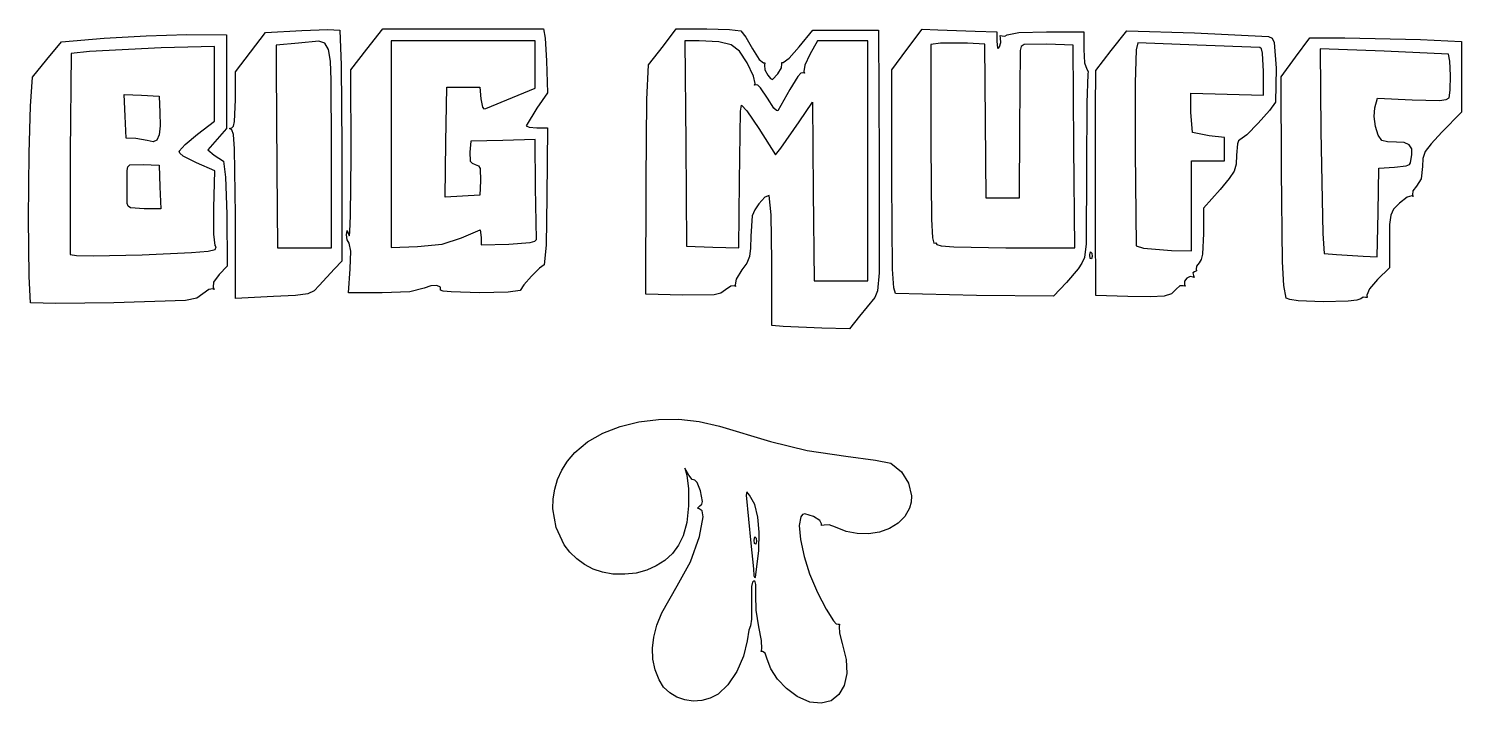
# Model space of a CAD drawing. Extents: x 7.4 to 53.9, y 151.4 to 173.3.
import ezdxf

# ---------------------------------------------------------------- set-up
doc = ezdxf.new("R2010")
doc.units = 0
doc.layers.add('Layer_1', color=7, linetype='CONTINUOUS')

msp = doc.modelspace()

# ---------------------------------------------------------------- linework, layer by layer
at = {"layer": 'Layer_1', "color": 7}
for points in [[(7.485036, 164.430359), (7.438333, 165.279589), (7.422855, 167.163608), (7.438539, 169.273922), (7.485318, 170.802039), (7.546019, 171.743131), (8.015414, 172.316291), (8.484805, 172.889448), (9.875018, 173.006251), (11.235559, 173.08836), (12.554433, 173.12175), (13.843663, 173.120339), (13.843663, 171.600733), (13.843663, 170.08113), (13.538986, 169.734121), (13.234309, 169.387115), (13.442989, 169.218134), (13.742626, 169.017155), (13.812575, 168.504532), (13.852376, 167.302116), (13.871172, 165.619073), (13.603543, 165.339729), (13.426093, 165.099831), (13.410792, 164.930857), (13.439637, 164.861212), (13.403844, 164.875663), (13.272619, 164.859719), (13.072025, 164.717), (12.883418, 164.582339), (12.514103, 164.506272), (10.187138, 164.423472), (8.306471, 164.400495), (7.484932, 164.430246), (7.485036, 164.430359)], [(14.135666, 167.280402), (14.109809, 169.424916), (14.072371, 169.884841), (14.014043, 170.039754), (13.941069, 170.080552), (14.014043, 170.096512), (14.070185, 170.149354), (14.107866, 170.30932), (14.135666, 171.0093), (14.135666, 171.914404), (14.625633, 172.552494), (15.1156, 173.190581), (16.289488, 173.259243), (17.137109, 173.28918), (17.526568, 173.264747), (17.571196, 172.129267), (17.589759, 169.488001), (17.589759, 165.774431), (17.346513, 165.53102), (16.855196, 164.987262), (16.692349, 164.812921), (16.483013, 164.71732), (16.088819, 164.667006), (15.371395, 164.628527), (14.135666, 164.570138), (14.135666, 167.280416), (14.135666, 167.280402)], [(17.863902, 165.527483), (17.88114, 166.104024), (17.829675, 166.360265), (17.766159, 166.463902), (17.745405, 166.63152), (17.764309, 166.773977), (17.824217, 166.601452), (17.837982, 166.609982), (17.850592, 166.728888), (17.871314, 167.255681), (17.887493, 169.170193), (17.881653, 171.982182), (18.399478, 172.64861), (18.917302, 173.315041), (21.488702, 173.315041), (24.133075, 173.315324), (24.19278, 173.009966), (24.233852, 172.275261), (24.261656, 171.234776), (23.917632, 170.735271), (23.573608, 170.169943), (23.674939, 170.123433), (23.918562, 170.104089), (24.263515, 170.104089), (24.249291, 167.869496), (24.217644, 166.297501), (24.161528, 165.655959), (24.00549, 165.552257), (23.741953, 165.292595), (23.493139, 165.007039), (23.381268, 164.82565), (22.992138, 164.774114), (22.05974, 164.752679), (21.133596, 164.777616), (20.873365, 164.805231), (20.794303, 164.839781), (20.793864, 164.938756), (20.672606, 164.985033), (20.479654, 164.973222), (20.264131, 164.897936), (19.794855, 164.786517), (18.893695, 164.752679), (17.804161, 164.752679), (17.863901, 165.527379), (17.863902, 165.527483)], [(31.916946, 163.656079), (31.552078, 163.694247), (31.552078, 165.774546), (31.526032, 167.275247), (31.46112, 167.911062), (31.323566, 167.854639), (31.120577, 167.640046), (30.990708, 167.444674), (30.914615, 167.243315), (30.868281, 166.592268), (30.858076, 166.196137), (30.818875, 165.927943), (30.732082, 165.717133), (30.579102, 165.493157), (30.394857, 165.194094), (30.354163, 165.006665), (30.373723, 164.952133), (30.334351, 164.972595), (30.214796, 164.966426), (30.041596, 164.847858), (29.89398, 164.7412), (29.675985, 164.684987), (28.643174, 164.676696), (27.45615, 164.704128), (27.463079, 168.397099), (27.490754, 171.020835), (27.547558, 172.143088), (28.034894, 172.75557), (28.444678, 173.315036), (29.438916, 173.313625), (30.173181, 173.291564), (30.542371, 173.240651), (30.699496, 173.04145), (30.923896, 172.662902), (31.139578, 172.319791), (31.275734, 172.20579), (31.318743, 172.203295), (31.310467, 172.128263), (31.322329, 171.981635), (31.413746, 171.80699), (31.501827, 171.699408), (31.566204, 171.668419), (31.743941, 171.852919), (31.858384, 172.045733), (31.87779, 172.17155), (31.869131, 172.218857), (31.916127, 172.222918), (32.10575, 172.361234), (32.440033, 172.731324), (32.877334, 173.266465), (33.941758, 173.266465), (35.006181, 173.266465), (35.03319, 169.030903), (35.030077, 165.402133), (34.981299, 164.81511), (34.886369, 164.603826), (34.389006, 163.998793), (34.065481, 163.585275), (33.173647, 163.601644), (31.916946, 163.656167), (31.916946, 163.656079)], [(35.565636, 164.724555), (35.506845, 164.916184), (35.469458, 165.513785), (35.444012, 168.373353), (35.444012, 171.977709), (35.93454, 172.639393), (36.425065, 173.301077), (36.931848, 173.273391), (38.144041, 173.231724), (38.849455, 173.217726), (38.850866, 172.901504), (38.872455, 172.691911), (38.899669, 172.678142), (38.939162, 172.722409), (38.983966, 172.86226), (38.969786, 173.00594), (38.957148, 173.095657), (39.020716, 173.086151), (39.114315, 173.068446), (39.18894, 173.118841), (39.570158, 173.190185), (40.460543, 173.217726), (41.671031, 173.217726), (41.671031, 172.639678), (41.700079, 172.213479), (41.769916, 172.000515), (41.821655, 171.928066), (41.807186, 171.839702), (41.768442, 170.911214), (41.761816, 168.818889), (41.748487, 166.342237), (41.70062, 165.899288), (41.612168, 165.714464), (41.493327, 165.531152), (41.11697, 165.089263), (40.693563, 164.647371), (38.190373, 164.663739), (35.565548, 164.724544), (35.565636, 164.724555)], [(43.106261, 164.632337), (42.060303, 164.662066), (42.052542, 167.06691), (42.053953, 170.716246), (42.063154, 171.960739), (42.568509, 172.603788), (43.073862, 173.24684), (45.266782, 173.179468), (47.672659, 173.058645), (47.790456, 173.004886), (47.858184, 172.867409), (47.916205, 172.035643), (47.898143, 170.937091), (47.701033, 170.657199), (47.335934, 170.246988), (46.963306, 169.876306), (46.743609, 169.715001), (46.697702, 169.68017), (46.662955, 169.580449), (46.633263, 169.214973), (46.619982, 168.924558), (46.553253, 168.698575), (46.392743, 168.453402), (46.098121, 168.105414), (45.56298, 167.495879), (45.56298, 166.671386), (45.530834, 166.003157), (45.486069, 165.8259), (45.418104, 165.726656), (45.331447, 165.616396), (45.326548, 165.520146), (45.332253, 165.459213), (45.271086, 165.43387), (45.214817, 165.398144), (45.232292, 165.312247), (45.258336, 165.247539), (45.222668, 165.262753), (45.122625, 165.283973), (45.014584, 165.224981), (44.941582, 165.123841), (44.946652, 165.01862), (44.960345, 164.96574), (44.903588, 164.982622), (44.791273, 164.975208), (44.669634, 164.865667), (44.525498, 164.72162), (44.283469, 164.644653), (43.843664, 164.619861), (43.106202, 164.632337), (43.106261, 164.632337)], [(48.243544, 164.58251), (48.173704, 164.991626), (48.126836, 165.752003), (48.087274, 168.716575), (48.079287, 171.756035), (48.548205, 172.389587), (49.017126, 173.023142), (50.144996, 173.023145), (52.60178, 172.95941), (53.930697, 172.895679), (53.930697, 171.752433), (53.930697, 170.609188), (53.298257, 169.954579), (52.947875, 169.581066), (52.758426, 169.328687), (52.680783, 169.110978), (52.665819, 168.841475), (52.622059, 168.447714), (52.473516, 168.20895), (52.355902, 168.054135), (52.343169, 167.926302), (52.362787, 167.871527), (52.322961, 167.892364), (52.170157, 167.853258), (51.918167, 167.654358), (51.733227, 167.459786), (51.637276, 167.267242), (51.601116, 166.968045), (51.595551, 166.453519), (51.595551, 165.565372), (51.207464, 165.183401), (50.947016, 164.876423), (50.865806, 164.674755), (50.872322, 164.601531), (50.822773, 164.603366), (50.741639, 164.613364), (50.672198, 164.559772), (50.542859, 164.510892), (50.259831, 164.477762), (49.440518, 164.45681), (48.629883, 164.493026), (48.357703, 164.531355), (48.243552, 164.582519), (48.243544, 164.58251)], [(13.475783, 166.153904), (13.504599, 166.236563), (13.475783, 166.285036), (13.435149, 166.654047), (13.435547, 167.507374), (13.465168, 168.705588), (12.86687, 168.963739), (12.439888, 169.186199), (12.333958, 169.276813), (12.309715, 169.346822), (12.500882, 169.558547), (12.902715, 169.892149), (13.454577, 170.312547), (13.454577, 171.523464), (13.454577, 172.734383), (11.72753, 172.692815), (9.399346, 172.580821), (8.79821, 172.510389), (8.76569, 169.288351), (8.765636, 165.991426), (8.979616, 165.958877), (9.512096, 165.948723), (11.109723, 165.981017), (12.712843, 166.059135), (13.25219, 166.106261), (13.475783, 166.153904), (13.475783, 166.153904)], [(17.249214, 169.513847), (17.248281, 171.651428), (17.222458, 172.265796), (17.157815, 172.645708), (17.037914, 172.842535), (16.846319, 172.907648), (16.182293, 172.848206), (15.455917, 172.7799), (15.458401, 172.050161), (15.479364, 168.766342), (15.497844, 166.212259), (16.373529, 166.212259), (17.249215, 166.212259), (17.249215, 169.513847), (17.249214, 169.513847)], [(21.469476, 166.53662), (22.077591, 166.796047), (22.114133, 166.54915), (22.114133, 166.302254), (23.014144, 166.330222), (23.704451, 166.37978), (23.859222, 166.422397), (23.904424, 166.47982), (23.880099, 168.161508), (23.865505, 169.721574), (22.819547, 169.693972), (21.77359, 169.666371), (21.744148, 169.314186), (21.759667, 169.019162), (21.817895, 168.949617), (21.920063, 168.908302), (22.02661, 168.864323), (22.084633, 168.782483), (22.095453, 168.3848), (22.065485, 167.914999), (21.504841, 167.885783), (20.944198, 167.85657), (20.9697, 169.637155), (20.995204, 171.417741), (21.530345, 171.417741), (22.065486, 171.417741), (22.096159, 171.0449), (22.150397, 170.770283), (22.196843, 170.720346), (22.259127, 170.722822), (23.128464, 171.08042), (23.865506, 171.387252), (23.865506, 172.156559), (23.865506, 172.925866), (21.530345, 172.925866), (19.195184, 172.925866), (19.195184, 169.573861), (19.195184, 166.221857), (20.046545, 166.249543), (20.841148, 166.324232), (21.469478, 166.536648), (21.469476, 166.53662)], [(34.665624, 169.033911), (34.665624, 172.925846), (33.846905, 172.925846), (33.02819, 172.925846), (32.777495, 172.477304), (32.618893, 172.130668), (32.589614, 171.927129), (32.603828, 171.87398), (32.549815, 171.888913), (32.485332, 171.868496), (32.387595, 171.7617), (32.134689, 171.344481), (31.746565, 170.65499), (31.696065, 170.662135), (31.614457, 170.741944), (31.403011, 171.065654), (31.184862, 171.395476), (31.096, 171.481904), (31.036641, 171.497132), (30.985744, 171.484285), (31.001583, 171.538828), (30.95249, 171.778144), (30.745481, 172.209554), (30.501075, 172.58114), (30.2264, 172.79335), (29.822724, 172.891333), (29.191314, 172.920238), (28.727868, 172.925854), (28.753466, 169.593386), (28.779064, 166.260917), (29.630424, 166.232807), (30.481786, 166.204698), (30.493019, 168.373376), (30.526846, 170.639352), (30.564678, 170.833947), (30.735207, 170.652149), (31.123814, 170.07843), (31.667724, 169.22561), (31.836831, 169.445989), (32.435772, 170.298808), (32.865605, 170.931246), (32.891372, 168.03662), (32.917138, 165.141993), (33.791375, 165.141993), (34.665615, 165.141993), (34.665615, 169.033928), (34.665624, 169.033911)], [(41.356184, 169.496078), (41.330558, 172.7799), (40.479198, 172.80801), (39.741247, 172.801952), (39.636556, 172.738796), (39.609048, 172.613412), (39.58472, 170.104191), (39.579189, 167.817677), (39.044047, 167.817677), (38.508906, 167.817677), (38.48297, 170.314201), (38.457034, 172.810724), (37.89919, 172.844478), (37.025131, 172.842785), (36.70891, 172.807295), (36.70891, 169.5527), (36.733513, 167.136252), (36.763954, 166.539022), (36.806209, 166.358241), (36.874926, 166.370445), (36.903508, 166.315335), (37.040878, 166.269899), (37.456426, 166.237738), (39.142664, 166.212293), (41.381821, 166.212293), (41.356195, 169.496115), (41.356184, 169.496078)], [(45.173852, 167.574435), (45.173852, 169.033911), (45.708993, 169.033911), (46.244135, 169.033911), (46.244135, 169.409552), (46.244135, 169.785192), (45.744446, 169.844374), (45.20147, 169.946843), (45.15135, 170.606628), (45.144521, 171.223126), (46.326766, 171.188864), (47.509015, 171.154605), (47.509015, 171.926711), (47.480644, 172.520297), (47.442891, 172.659101), (47.387391, 172.705614), (45.349764, 172.785562), (43.43376, 172.858714), (43.376585, 172.624709), (43.344201, 171.560409), (43.346621, 169.330162), (43.373827, 166.269618), (43.617072, 166.201986), (44.517084, 166.124657), (45.173846, 166.114949), (45.173846, 167.574424), (45.173852, 167.574435)], [(51.228075, 167.355513), (51.254999, 168.790666), (51.765815, 168.820074), (52.139511, 168.873213), (52.244789, 168.915887), (52.284077, 168.966022), (52.322202, 169.239792), (52.321559, 169.421329), (52.238107, 169.547975), (52.071898, 169.619691), (51.822982, 169.636436), (51.529551, 169.647374), (51.348397, 169.693126), (51.226552, 169.865605), (51.138967, 170.148054), (51.100777, 170.467989), (51.127115, 170.752924), (51.207749, 171.061108), (52.335343, 171.005572), (53.226425, 170.98893), (53.442228, 171.015875), (53.5358, 171.067935), (53.569341, 171.325914), (53.575764, 171.796896), (53.557802, 172.259511), (53.518189, 172.492389), (51.421307, 172.585949), (49.349759, 172.656888), (49.367003, 169.994037), (49.430621, 166.679481), (49.476999, 166.027773), (49.879504, 165.991067), (50.741574, 165.93736), (51.201142, 165.920371), (51.228066, 167.355521), (51.228075, 167.355513)], [(11.270449, 169.693696), (10.905581, 169.753126), (10.584273, 169.768987), (10.555588, 170.476713), (10.526898, 171.184439), (11.090727, 171.155127), (11.654556, 171.125818), (11.68463, 170.595878), (11.692627, 170.170589), (11.659422, 169.876322), (11.583207, 169.705395), (11.462176, 169.650126), (11.270449, 169.693687), (11.270449, 169.693696)], [(10.622018, 167.64741), (10.61976, 168.716752), (10.640961, 168.834394), (10.710885, 168.896949), (11.143804, 168.91135), (11.654621, 168.887954), (11.683207, 168.182543), (11.711794, 167.477128), (11.172391, 167.477128), (10.733846, 167.509623), (10.649324, 167.561574), (10.62208, 167.647401), (10.622018, 167.64741)], [(41.873387, 165.97712), (41.892874, 166.078125), (41.932171, 166.035904), (41.950992, 165.928446), (41.924495, 165.849417), (41.885235, 165.862685), (41.873393, 165.97712), (41.873387, 165.97712)], [(32.368256, 151.664553), (32.026229, 151.917103), (31.732344, 152.224727), (31.512537, 152.555206), (31.392746, 152.876322), (31.326333, 153.069208), (31.249451, 153.118991), (31.206065, 153.124344), (31.220187, 153.210394), (31.21624, 153.479016), (31.129393, 153.923307), (31.038987, 154.460482), (31.026467, 154.952416), (31.03057, 155.292977), (31.005341, 155.381818), (30.962515, 155.412137), (30.917865, 155.36627), (30.890466, 155.228996), (30.887625, 154.682172), (30.892782, 154.166702), (30.860221, 153.952435), (30.801198, 153.808556), (30.742732, 153.462351), (30.624627, 152.96628), (30.406307, 152.470606), (30.123179, 152.040683), (29.810648, 151.741862), (29.551133, 151.606127), (29.276292, 151.530351), (28.996523, 151.512073), (28.722222, 151.548831), (28.463785, 151.638165), (28.231611, 151.777614), (28.036095, 151.964718), (27.887634, 152.197016), (27.758719, 152.529497), (27.686675, 152.870964), (27.671973, 153.223857), (27.715084, 153.590618), (27.816477, 153.973689), (27.976624, 154.375511), (28.475059, 155.245174), (28.902418, 156.029173), (29.203803, 156.845045), (29.320201, 157.486885), (29.290588, 157.678197), (29.192598, 157.748787), (29.13331, 157.771017), (29.210294, 157.838438), (29.276796, 157.898945), (29.301321, 157.985448), (29.227876, 158.332914), (29.12393, 158.601902), (29.044968, 158.678054), (28.963359, 158.700055), (28.853054, 158.838853), (28.722317, 159.060827), (28.784375, 158.833099), (28.8456, 158.392036), (28.84317, 157.842822), (28.783503, 157.298493), (28.673019, 156.872086), (28.518194, 156.567828), (28.318161, 156.301923), (28.076901, 156.076533), (27.798394, 155.89382), (27.486622, 155.755947), (27.145564, 155.665075), (26.779203, 155.623367), (26.391518, 155.632984), (26.053397, 155.689754), (25.743255, 155.793227), (25.462544, 155.9388), (25.212714, 156.121872), (24.995215, 156.337839), (24.811497, 156.582099), (24.551208, 157.137088), (24.443449, 157.750021), (24.450394, 158.06671), (24.499823, 158.384077), (24.593186, 158.697521), (24.731933, 159.002438), (24.917515, 159.294225), (25.151383, 159.568282), (25.566938, 159.916262), (26.061121, 160.20094), (26.619146, 160.419608), (27.226226, 160.56956), (27.867574, 160.648091), (28.528404, 160.652494), (29.19393, 160.580063), (29.849366, 160.428092), (31.503437, 159.931697), (32.698501, 159.633315), (33.953171, 159.449483), (34.910778, 159.328882), (35.412646, 159.222907), (35.753229, 158.949299), (35.98217, 158.58213), (36.078088, 158.172518), (36.069484, 157.967771), (36.019607, 157.771582), (35.868678, 157.503167), (35.644637, 157.28174), (35.362568, 157.111156), (35.037557, 156.995268), (34.684688, 156.937932), (34.319047, 156.943003), (33.955717, 157.014336), (33.609785, 157.155784), (33.409296, 157.224375), (33.242151, 157.220763), (33.156978, 157.209419), (33.159319, 157.263732), (33.107188, 157.372935), (32.896802, 157.497874), (32.614367, 157.585092), (32.544128, 157.558299), (32.488835, 157.483425), (32.440354, 157.202021), (32.478939, 156.749717), (32.592804, 156.203693), (32.77016, 155.641129), (33.028785, 155.030759), (33.306582, 154.489989), (33.548438, 154.115854), (33.638665, 154.021597), (33.699238, 154.005386), (33.746962, 154.005526), (33.737448, 153.929062), (33.745612, 153.712745), (33.835862, 153.376634), (33.965121, 152.863066), (33.98127, 152.407362), (33.896191, 152.023385), (33.721767, 151.724996), (33.469881, 151.526057), (33.152413, 151.440429), (32.781248, 151.481975), (32.368267, 151.664556), (32.368256, 151.664553)], [(31.124697, 156.392695), (31.141287, 156.984637), (31.097141, 157.481266), (30.992276, 157.882473), (30.82671, 158.188148), (30.736747, 158.297017), (30.710385, 158.190157), (30.86621, 156.628368), (30.947781, 155.801329), (30.96347, 155.584336), (30.987216, 155.527212), (31.016403, 155.525119), (31.124697, 156.392695), (31.124697, 156.392695)], [(30.975969, 156.733772), (30.995467, 156.834777), (31.034753, 156.792559), (31.053574, 156.6851), (31.027076, 156.606069), (30.987815, 156.619337), (30.975972, 156.733772), (30.975969, 156.733772)]]:
    msp.add_lwpolyline(points, dxfattribs=at)

doc.saveas('drawing.dxf')
